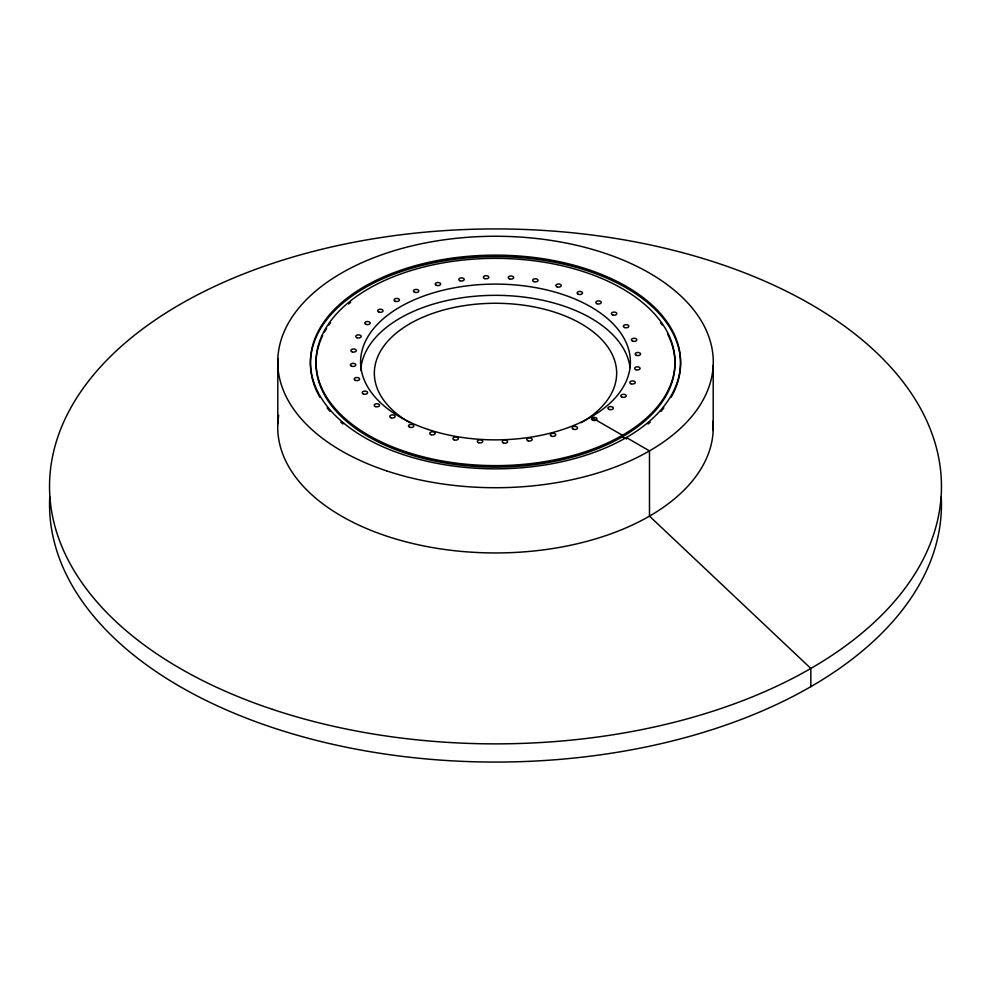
<?xml version="1.0" encoding="UTF-8"?>
<svg xmlns="http://www.w3.org/2000/svg" width="991" height="991" viewBox="0 0 991 991"><rect width="100%" height="100%" fill="white"/><g stroke="black" fill="none" stroke-linecap="round" stroke-linejoin="round"><path stroke-width="1.49" d="M590.884 417.062L622.422 435.272L622.422 436.783L625.048 438.307M810.836 686.664L810.836 668.454L649.489 516.138L649.489 450.893L626.362 437.539L626.362 439.063M713.198 365.394L713.198 430.627M277.802 358.581L277.802 423.826M409.828 422.674A121.15 69.94 0 0 1 409.828 323.76A121.15 69.94 0 0 1 581.172 323.76A121.15 69.94 0 0 1 581.172 422.674M360.687 370.436A134.9 77.88 0 0 1 493.097 295.343A134.9 77.88 0 0 1 630.053 367.661M667.723 334.314A179.495 103.634 0 0 1 496.565 467.133A179.495 103.634 0 0 1 322.682 335.491M324.528 331.948A179.495 103.634 0 0 1 326.584 328.455M328.863 324.986A179.495 103.634 0 0 1 330.499 322.707M348.584 303.977A179.495 103.634 0 0 1 350.715 302.255M660.502 322.707A179.495 103.634 0 0 1 662.137 324.986M319.907 397.255A185.069 106.855 0 0 1 495.5 256.657A185.069 106.855 0 0 1 671.093 397.255M663.846 407.896A185.069 106.855 0 0 1 660.997 411.339M650.158 422.191A185.069 106.855 0 0 1 648.052 423.999M342.948 423.999A185.069 106.855 0 0 1 340.842 422.191M330.003 411.339A185.069 106.855 0 0 1 327.154 407.896M713.024 421.249A217.772 125.733 0 0 1 490.322 552.916A217.772 125.733 0 0 1 278.719 415.279M941.252 496.949A445.95 257.462 0 0 1 495.5 762.067A445.95 257.462 0 0 1 49.748 496.949M578.372 294.302A2.713 1.561 0 0 0 582.535 293.051A2.713 1.561 0 0 0 578.558 291.602A2.713 1.561 0 0 0 578.372 294.302M557.177 286.894A2.713 1.561 0 0 0 561.265 285.557A2.713 1.561 0 0 0 557.215 284.182A2.713 1.561 0 0 0 557.177 286.894M533.889 281.655A2.713 1.561 0 0 0 538.076 280.416A2.713 1.561 0 0 0 534.112 278.954A2.713 1.561 0 0 0 533.889 281.655M509.56 278.892A2.713 1.561 0 0 0 513.672 277.567A2.713 1.561 0 0 0 509.647 276.179A2.713 1.561 0 0 0 509.56 278.892M484.599 278.558A2.713 1.561 0 0 0 488.798 277.331A2.713 1.561 0 0 0 484.859 275.845A2.713 1.561 0 0 0 484.599 278.558M460.097 280.775A2.713 1.561 0 0 0 464.222 279.474A2.713 1.561 0 0 0 460.208 278.062A2.713 1.561 0 0 0 460.097 280.775M436.449 285.358A2.713 1.561 0 0 0 440.661 284.157A2.713 1.561 0 0 0 436.746 282.658A2.713 1.561 0 0 0 436.449 285.358M414.721 292.308A2.713 1.561 0 0 0 418.859 291.02A2.713 1.561 0 0 0 414.87 289.595A2.713 1.561 0 0 0 414.721 292.308M395.236 301.264A2.713 1.561 0 0 0 399.46 300.075A2.713 1.561 0 0 0 395.57 298.564A2.713 1.561 0 0 0 395.236 301.264M378.921 312.091A2.713 1.561 0 0 0 383.071 310.84A2.713 1.561 0 0 0 379.107 309.39A2.713 1.561 0 0 0 378.921 312.091M366.1 324.404A2.713 1.561 0 0 0 370.188 323.066A2.713 1.561 0 0 0 366.137 321.691A2.713 1.561 0 0 0 366.1 324.404M356.995 337.758A2.713 1.561 0 0 0 361.182 336.519A2.713 1.561 0 0 0 357.218 335.045A2.713 1.561 0 0 0 356.995 337.758M352.239 351.879A2.713 1.561 0 0 0 356.339 350.554A2.713 1.561 0 0 0 352.313 349.166A2.713 1.561 0 0 0 352.239 351.879M351.619 366.199A2.713 1.561 0 0 0 355.806 364.973A2.713 1.561 0 0 0 351.879 363.486A2.713 1.561 0 0 0 351.619 366.199M355.484 380.42A2.713 1.561 0 0 0 359.609 379.119A2.713 1.561 0 0 0 355.596 377.707A2.713 1.561 0 0 0 355.484 380.42M363.4 393.984A2.713 1.561 0 0 0 367.611 392.783A2.713 1.561 0 0 0 363.697 391.284A2.713 1.561 0 0 0 363.4 393.984M375.453 406.595A2.713 1.561 0 0 0 379.59 405.319A2.713 1.561 0 0 0 375.601 403.894A2.713 1.561 0 0 0 375.453 406.595M391.111 417.818A2.713 1.561 0 0 0 395.174 416.468A2.713 1.561 0 0 0 391.111 415.105A2.713 1.561 0 0 0 391.111 417.818M409.729 427.257A2.713 1.561 0 0 0 413.891 425.994A2.713 1.561 0 0 0 409.915 424.544A2.713 1.561 0 0 0 409.729 427.257M431.073 434.727A2.713 1.561 0 0 0 435.16 433.389A2.713 1.561 0 0 0 431.11 432.014A2.713 1.561 0 0 0 431.073 434.727M454.175 439.893A2.713 1.561 0 0 0 458.35 438.641A2.713 1.561 0 0 0 454.398 437.18A2.713 1.561 0 0 0 454.175 439.893M478.653 442.704A2.713 1.561 0 0 0 482.753 441.391A2.713 1.561 0 0 0 478.727 439.992A2.713 1.561 0 0 0 478.653 442.704M503.428 442.977A2.713 1.561 0 0 0 507.615 441.763A2.713 1.561 0 0 0 503.688 440.277A2.713 1.561 0 0 0 503.428 442.977M528.079 440.822A2.713 1.561 0 0 0 532.204 439.521A2.713 1.561 0 0 0 528.191 438.109A2.713 1.561 0 0 0 528.079 440.822M551.541 436.164A2.713 1.561 0 0 0 555.753 434.95A2.713 1.561 0 0 0 551.838 433.451A2.713 1.561 0 0 0 551.541 436.164M573.417 429.276A2.713 1.561 0 0 0 577.567 427.988A2.713 1.561 0 0 0 573.566 426.564A2.713 1.561 0 0 0 573.417 429.276M592.729 420.246A2.713 1.561 0 0 0 596.954 419.057A2.713 1.561 0 0 0 593.064 417.533A2.713 1.561 0 0 0 592.729 420.246M609.192 409.469A2.713 1.561 0 0 0 613.342 408.205A2.713 1.561 0 0 0 609.378 406.756A2.713 1.561 0 0 0 609.192 409.469M622.15 397.205A2.713 1.561 0 0 0 626.238 395.867A2.713 1.561 0 0 0 622.187 394.492A2.713 1.561 0 0 0 622.15 397.205M631.069 383.79A2.713 1.561 0 0 0 635.243 382.538A2.713 1.561 0 0 0 631.292 381.077A2.713 1.561 0 0 0 631.069 383.79M635.974 369.73A2.713 1.561 0 0 0 640.087 368.404A2.713 1.561 0 0 0 636.049 367.017A2.713 1.561 0 0 0 635.974 369.73M636.42 355.335A2.713 1.561 0 0 0 640.607 354.109A2.713 1.561 0 0 0 636.68 352.623A2.713 1.561 0 0 0 636.42 355.335M632.692 341.164A2.713 1.561 0 0 0 636.817 339.863A2.713 1.561 0 0 0 632.803 338.451A2.713 1.561 0 0 0 632.692 341.164M624.59 327.538A2.713 1.561 0 0 0 628.802 326.336A2.713 1.561 0 0 0 624.887 324.825A2.713 1.561 0 0 0 624.59 327.538M612.686 314.977A2.713 1.561 0 0 0 616.836 313.689A2.713 1.561 0 0 0 612.834 312.264A2.713 1.561 0 0 0 612.686 314.977M597.016 303.741A2.713 1.561 0 0 0 601.24 302.565A2.713 1.561 0 0 0 597.35 301.041A2.713 1.561 0 0 0 597.016 303.741M428.05 429.437A134.9 77.88 0 0 0 630.4 361.988A134.9 77.88 0 0 0 428.05 294.538A134.9 77.88 0 0 0 428.05 429.437M405.753 451.735A179.495 103.634 0 0 0 674.995 361.988A179.495 103.634 0 0 0 405.753 272.24A179.495 103.634 0 0 0 405.753 451.735M402.965 454.522A185.069 106.855 0 0 0 680.569 361.988A185.069 106.855 0 0 0 402.965 269.453A185.069 106.855 0 0 0 402.965 454.522M386.614 470.874A217.772 125.733 0 0 0 713.272 361.988A217.772 125.733 0 0 0 386.614 253.101A217.772 125.733 0 0 0 386.614 470.874M272.525 709.37A445.95 257.462 0 0 0 941.45 486.395A445.95 257.462 0 0 0 272.525 263.42A445.95 257.462 0 0 0 272.525 709.37"/></g></svg>
